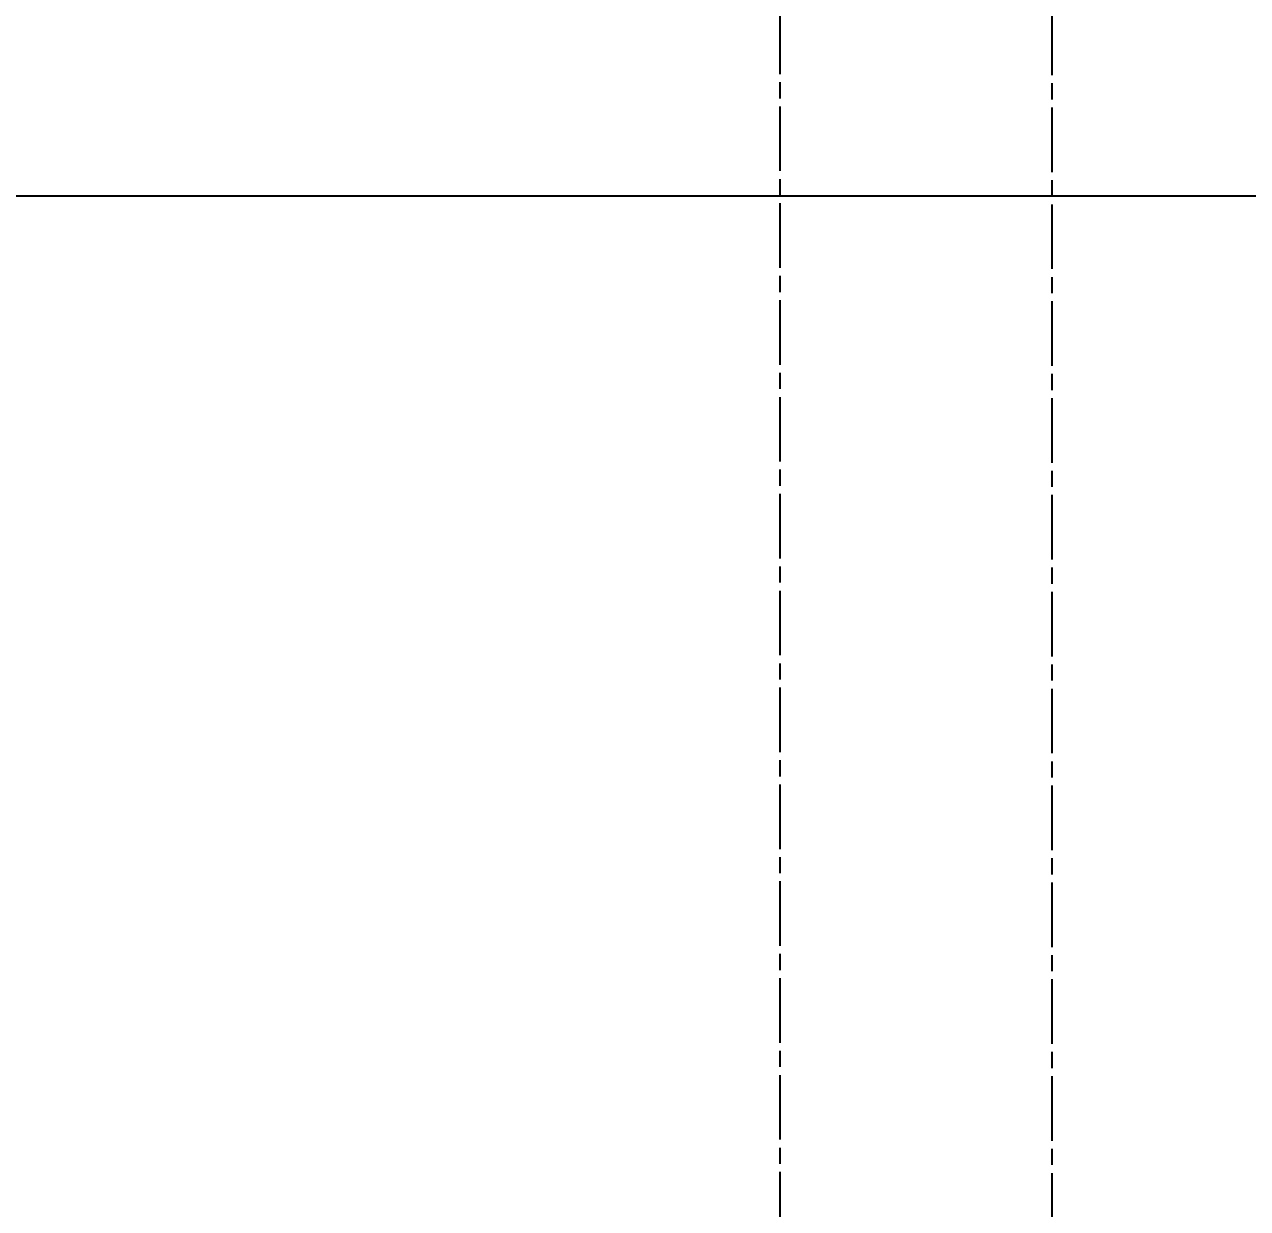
# Model space of a CAD drawing. Header units: millimetres. Extents: x -383313 to -161684, y -117025 to 99224.
# Drawn here: x -327936.1 to -327708.8, y 31015.9 to 31236 of the extents above; entities that cross this region are included whole.
import ezdxf

# ---------------------------------------------------------------- set-up
doc = ezdxf.new("R2010")
doc.units = ezdxf.units.MM
doc.header["$MEASUREMENT"] = 0
doc.linetypes.add('AM_ISO08W050', pattern=[18, 12, -1.5, 3, -1.5])
doc.linetypes.add('DASHED', pattern=[0.75, 0.5, -0.25])
doc.layers.get('Defpoints').update_dxf_attribs({"color": 31})
doc.layers.add('001__КОНСТРУКТИВ__размеры внутр.', color=7, linetype='Continuous')
doc.layers.add('Робот', color=30, linetype='Continuous')
doc.layers.add('AM_7', color=4, linetype='AM_ISO08W050', lineweight=25)
doc.styles.add('PSTUDIO', font='arial.ttf')
doc.dimstyles.new('PS_TICK', dxfattribs={"dimscale": 100, "dimtxt": 2.5, "dimasz": 1, "dimexe": 2, "dimexo": 2, "dimgap": 1, "dimtad": 1, "dimdec": 0, "dimzin": 0, "dimdsep": 46, "dimtxsty": 'PSTUDIO', "dimblk": 'ARCHTICK', "dimcen": 2, "dimdle": 1.5, "dimse1": 1, "dimse2": 1, "dimadec": 0, "dimazin": 0, "dimtfac": 1, "dimtdec": 0, "dimtix": 1, "dimtmove": 1, "dimatfit": 3, "dimldrblk": 'ARCHTICK', "dimfxl": 1, "dimtolj": 1, "dimtzin": 0, "dimarcsym": 0})

# ---------------------------------------------------------------- blocks, each defined once
blk = doc.blocks.new('A$Cd2819ec4')
at = {"layer": 'AM_7'}
for p, q in [((725.21, 199.42), (-722.94, 199.42)), ((707, 0), (-708.67, 0))]:
    blk.add_line(p, q, dxfattribs=at)
blk = doc.blocks.new('A$Cdbab0bab')
at = {"color": 3}
blk.add_line((0, 520), (470, 520), dxfattribs=at)
blk = doc.blocks.new('Робот ABB IRB660_3.15 (сверху)')
at = {"layer": 'Робот'}
blk.add_circle((0, 0), 3150, dxfattribs=at)
blk = doc.blocks.new('_ArchTick')
at = {"color": 0, "linetype": 'ByBlock', "const_width": 0.15}
blk.add_lwpolyline([(-0.5, -0.5), (0.5, 0.5)], dxfattribs=at)
blk = doc.blocks.new('*D235')
at = {"layer": '001__КОНСТРУКТИВ__размеры внутр.', "color": 0, "lineweight": -2, "ltscale": 100, "transparency": 16777216}
blk.add_line((-329738.95, 30479.02), (-327438.95, 30479.02), dxfattribs=at)
at = {"layer": 'Defpoints', "color": 0, "ltscale": 100, "transparency": 16777216}
for p in [(-329588.95, 31204.06), (-327588.95, 31204.06), (-327588.95, 30479.02)]:
    blk.add_point(p, dxfattribs=at)
at = {"layer": '001__КОНСТРУКТИВ__размеры внутр.', "color": 0, "lineweight": -2, "ltscale": 100, "transparency": 16777216, "xscale": 100, "yscale": 100, "zscale": 100, "rotation": 180}
blk.add_blockref('_ArchTick', (-329588.95, 30479.02), dxfattribs=at)
at = {"layer": '001__КОНСТРУКТИВ__размеры внутр.', "color": 0, "lineweight": -2, "ltscale": 100, "transparency": 16777216, "xscale": 100, "yscale": 100, "zscale": 100}
blk.add_blockref('_ArchTick', (-327588.95, 30479.02), dxfattribs=at)
at = {"layer": '001__КОНСТРУКТИВ__размеры внутр.', "color": 0, "ltscale": 100, "transparency": 16777216, "insert": (-328588.95, 30706.66), "char_height": 250, "attachment_point": 5, "style": 'PSTUDIO'}
blk.add_mtext('\\A1;2000', dxfattribs=at)

msp = doc.modelspace()

# ---------------------------------------------------------------- block references
at = {"linetype": 'DASHED'}
for name, p, rotation in [('A$Cd2819ec4', (-327795.67614, 31717.72711), 270), ('A$Cdbab0bab', (-327588.95318, 31724.05688), 180)]:
    msp.add_blockref(name, p, dxfattribs=dict(at, rotation=rotation))
at = {"linetype": 'DASHED', "xscale": -1, "rotation": 90}
msp.add_blockref('A$Cd2819ec4', (-327545.67614, 31717.72711), dxfattribs=at)
at = {"layer": 'Робот', "rotation": 180}
msp.add_blockref('Робот ABB IRB660_3.15 (сверху)', (-328754.07698, 33964.72651), dxfattribs=at)

# ---------------------------------------------------------------- dimensions: what is measured, and where the dimension line sits
at = {"layer": '001__КОНСТРУКТИВ__размеры внутр.', "ltscale": 100}
dim = msp.add_linear_dim(base=(-327588.95318, 30479.01929), p1=(-329588.95318, 31204.05688), p2=(-327588.95318, 31204.05688), dimstyle='PS_TICK', dxfattribs=at)
dim.commit()
dim.dimension.update_dxf_attribs({"geometry": '*D235', "text_midpoint": (-328588.95318, 30706.66254)})

doc.saveas('drawing.dxf')
